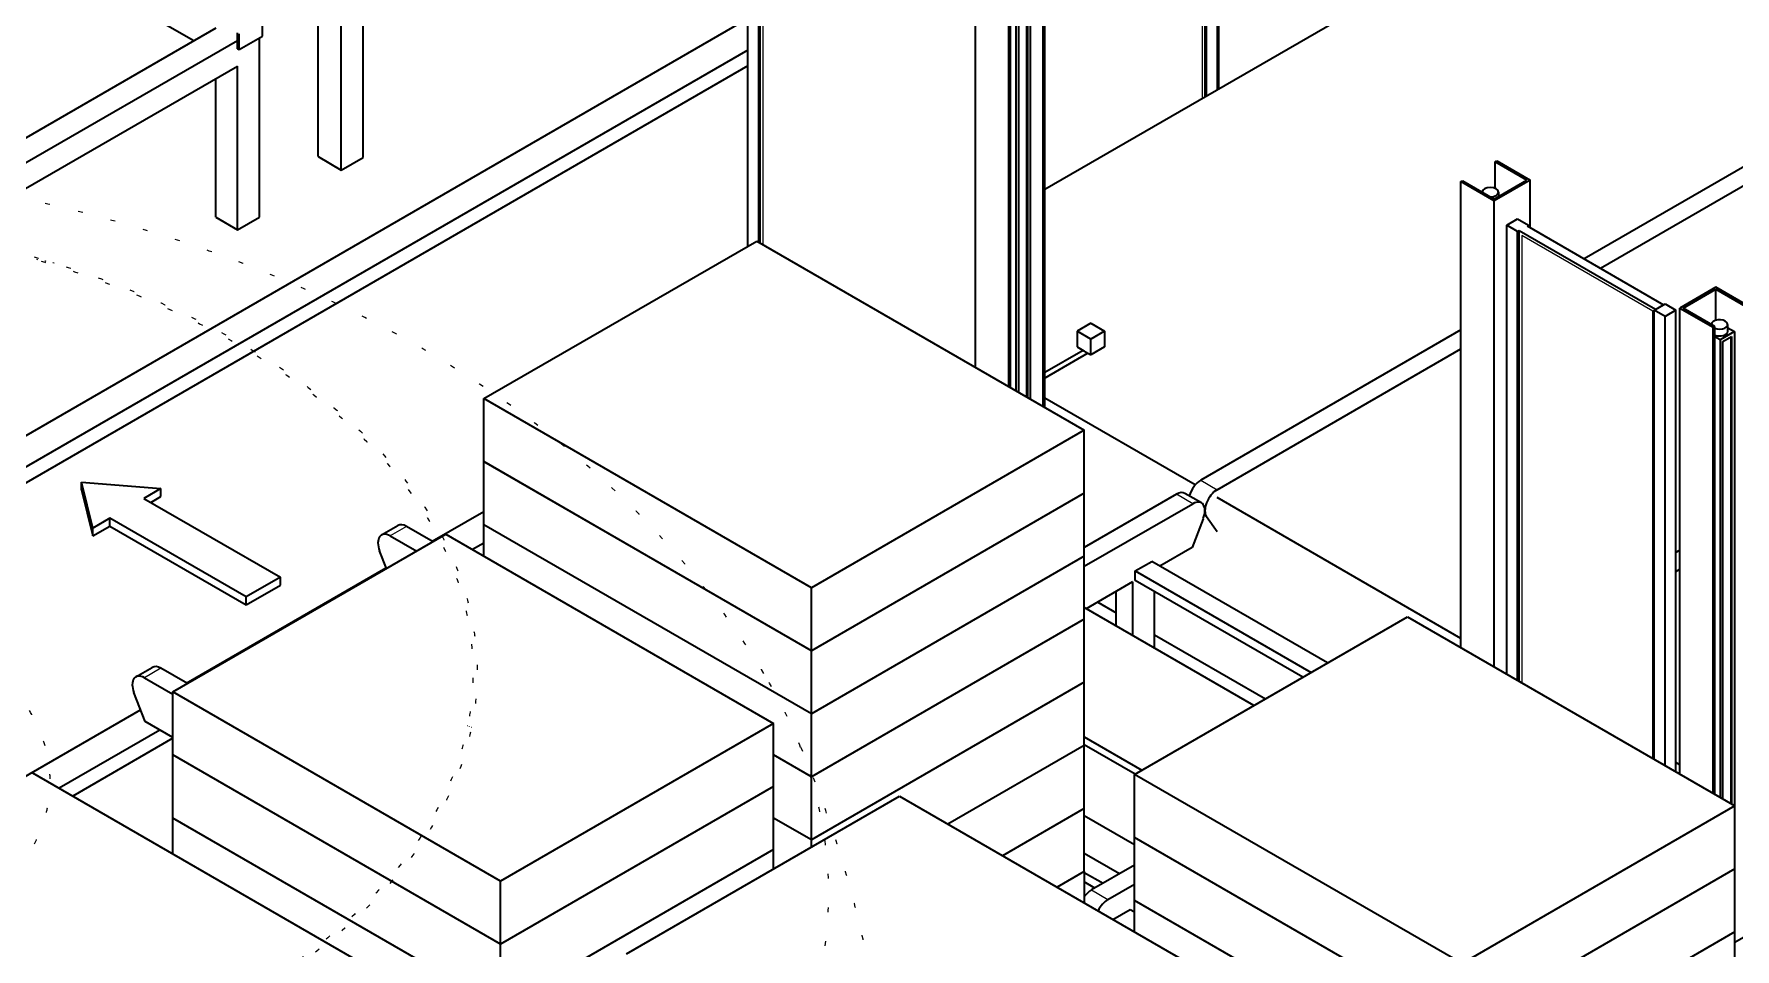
# Model space of a CAD drawing. Header units: millimetres. Extents: x 0 to 67800, y 0 to 42000.
# Drawn here: x 44445 to 48852, y 14921 to 17291 of the extents above; entities that cross this region are included whole.
import ezdxf

# ---------------------------------------------------------------- set-up
doc = ezdxf.new("R2010")
doc.units = ezdxf.units.MM
doc.header["$LTSCALE"] = 100
doc.linetypes.add('DOTTED', pattern=[0.0481, 0.0068, -0.0413])
for name, color, linetype, lineweight in [('Reference (ISO)', 7, 'DOTTED', 25), ('Visible (ISO)', 7, 'Continuous', 35), ('Visible Narrow (ISO)', 7, 'Continuous', 25)]:
    doc.layers.add(name, color=color, linetype=linetype, lineweight=lineweight)

msp = doc.modelspace()

# ---------------------------------------------------------------- linework, layer by layer
at = {"layer": 'Reference (ISO)', "ltscale": 18.185495}
msp.add_ellipse((43504.56, 15637.01), major_axis=(-2088.25, 0), ratio=0.5773503, dxfattribs=at)
at = {"layer": 'Reference (ISO)', "ltscale": 18.213535}
msp.add_ellipse((43504.56, 15638.55), major_axis=(-2077.52, 0), ratio=0.5773503, dxfattribs=at)
at = {"layer": 'Reference (ISO)', "ltscale": 4.44659}
msp.add_ellipse((43504.56, 15063.99), major_axis=(-2998.83, 0), ratio=0.5773503, start_param=4.3751029, end_param=4.3932189, dxfattribs=at)
at = {"layer": 'Reference (ISO)', "ltscale": 18.153458}
msp.add_ellipse((43504.56, 15354.34), major_axis=(982.06, 0), ratio=0.5773503, start_param=5.4977871, end_param=10.2101761, dxfattribs=at)
at = {"layer": 'Reference (ISO)', "ltscale": 18.149879}
msp.add_ellipse((43504.56, 15063.99), major_axis=(-2998.83, 0), ratio=0.5773503, start_param=5.9471685, end_param=9.7607948, dxfattribs=at)
at = {"layer": 'Reference (ISO)', "ltscale": 1.094534}
msp.add_ellipse((43504.56, 14128.68), major_axis=(-3145.59, 0), ratio=0.5773503, start_param=3.9926357, end_param=3.9968872, dxfattribs=at)
at = {"layer": 'Reference (ISO)', "ltscale": 18.168383}
msp.add_open_spline([(46335.68, 15634.87), (46207.75, 15846.36), (46050.06, 16023.25), (45658.06, 16364.26), (45414.28, 16510.42), (44855.3, 16760.8), (44534.04, 16851.37), (43873.5, 16957.81), (43534.1, 16972.56), (42863.94, 16926.47), (42533.32, 16866.27), (41895.79, 16661.74), (41588.18, 16517.44), (41067.44, 16138.32), (40844.65, 15917.89), (40673.44, 15634.87)], degree=3, knots=[5.833804, 5.833804, 5.833804, 5.833804, 6.083724, 6.083724, 6.4087511, 6.4087511, 6.7963894, 6.7963894, 7.1871355, 7.1871355, 7.5757634, 7.5757634, 7.9689119, 7.9689119, 8.303363, 8.303363, 8.303363, 8.303363], dxfattribs=at)
at = {"layer": 'Reference (ISO)', "ltscale": 17.761873}
msp.add_open_spline([(46643.54, 14010.99), (46655.23, 14114.86), (46661.2, 14220.17), (46661.31, 14430.82), (46655.43, 14536.14), (46632.27, 14743.93), (46614.98, 14846.38), (46570.21, 15045.93), (46542.73, 15143.02), (46479.3, 15330.01), (46443.36, 15419.91), (46404.17, 15505.67)], degree=3, knots=[5.43294014, 5.43294014, 5.43294014, 5.43294014, 5.49750085, 5.49750085, 5.56206156, 5.56206156, 5.62662227, 5.62662227, 5.69118298, 5.69118298, 5.75574369, 5.75574369, 5.75574369, 5.75574369], dxfattribs=at)
at = {"layer": 'Visible (ISO)'}
for p, q in [((47510.74, 17147.04), (47510.74, 18600.41)), ((47478.92, 17128.67), (47478.92, 18586.12)), ((47482.46, 17130.71), (47482.46, 18584.08)), ((46294.52, 16741.7), (46294.52, 17930.88)), ((46322.81, 16751.75), (46322.81, 17914.55)), ((46326.34, 16749.7), (46326.34, 17916.59)), ((47063.85, 16889.03), (48716.5, 17843.19)), ((44858.95, 17273.52), (44180.13, 17665.44)), ((46884.25, 16427.6), (46884.25, 17634.49)), ((47059.61, 16326.35), (47059.61, 17636.13)), ((47063.85, 16323.9), (47063.85, 17638.57)), ((46970.51, 16377.79), (46970.51, 17584.69)), ((46974.76, 16375.34), (46974.76, 17587.14)), ((46988.9, 17552.19), (46988.9, 16367.18)), ((46995.97, 16363.09), (46995.97, 17548.11)), ((47017.18, 16350.85), (47017.18, 17560.35)), ((47018.6, 17561.17), (47018.6, 16350.03)), ((47025.67, 17573.42), (47025.67, 16345.95)), ((45180.76, 16973.41), (45180.76, 17397.99)), ((45240.79, 16938.75), (45240.79, 17403.34)), ((45297.36, 16971.41), (45297.36, 17395.99)), ((43607.68, 15779.84), (46294.52, 17331.08)), ((45037.14, 17285.77), (45037.14, 17326.59)), ((49525.79, 17323.69), (48460.74, 16708.79)), ((44915.52, 17306.18), (44321.55, 16963.25)), ((44972.09, 17273.52), (44972.09, 17293.93)), ((44976.33, 17250.66), (44976.33, 17291.48)), ((44976.33, 17250.66), (45037.14, 17285.77)), ((45028.66, 16816.28), (45028.66, 17280.87)), ((48503.17, 16684.29), (49568.21, 17299.2)), ((46294.52, 17249.43), (43608, 15698.37)), ((44972.09, 17273.52), (44382.36, 16933.04)), ((44972.09, 17253.11), (44972.09, 17273.52)), ((44972.09, 17253.11), (44976.33, 17250.66)), ((46294.52, 17208.61), (43608.15, 15657.63)), ((44378.12, 16865.27), (44972.09, 17208.2)), ((44972.09, 16783.62), (44972.09, 17208.2)), ((44915.52, 16816.28), (44915.52, 17175.54)), ((45180.76, 16973.41), (45240.79, 16938.75)), ((45240.79, 16938.75), (45297.36, 16971.41)), ((48230.58, 16960.07), (48234.82, 16962.52)), ((48312.6, 16912.71), (48230.58, 16960.07)), ((48230.58, 16891.16), (48230.58, 16960.07)), ((48234.82, 16962.52), (48321.09, 16912.71)), ((48141.48, 16908.63), (48145.73, 16911.08)), ((48227.75, 16858.82), (48141.48, 16908.63)), ((48141.48, 15701.73), (48141.48, 16908.63)), ((48145.73, 16911.08), (48227.75, 16863.72)), ((48321.09, 16912.71), (48227.75, 16858.82)), ((48227.75, 16863.72), (48312.6, 16912.71)), ((48238.85, 16881.52), (48238.85, 16870.13)), ((48321.09, 16789.42), (48321.09, 16912.71)), ((48227.75, 15651.92), (48227.75, 16858.82)), ((48238.85, 16872.99), (48241.33, 16871.56)), ((44915.52, 16816.28), (44972.09, 16783.62)), ((44972.09, 16783.62), (45028.66, 16816.28)), ((48260.28, 16795.95), (48288.56, 16812.28)), ((48288.56, 16779.62), (48260.28, 16795.95)), ((48260.28, 15633.15), (48260.28, 16795.95)), ((48288.56, 16812.28), (48316.85, 16795.95)), ((48316.85, 16795.95), (48313.31, 16793.91)), ((48313.31, 16793.91), (48666.86, 16589.78)), ((48316.85, 16791.87), (48316.85, 16795.95)), ((45610.25, 16346.64), (46317.36, 16754.89)), ((46317.36, 16754.89), (47165.89, 16264.99)), ((48292.1, 16781.66), (48288.56, 16779.62)), ((48288.56, 15616.82), (48288.56, 16779.62)), ((48645.65, 16577.54), (48292.1, 16781.66)), ((48292.1, 15614.77), (48292.1, 16781.66)), ((48801.92, 16635.1), (48708.58, 16581.21)), ((48717.07, 16581.21), (48801.92, 16630.2)), ((48888.19, 16585.29), (48801.92, 16635.1)), ((48801.92, 16549.28), (48801.92, 16630.2)), ((48801.92, 16630.2), (48883.95, 16582.84)), ((48642.12, 16575.5), (48670.4, 16591.83)), ((48642.12, 15412.69), (48642.12, 16575.5)), ((48670.4, 16559.17), (48642.12, 16575.5)), ((48645.65, 16577.54), (48666.86, 16589.78)), ((48670.4, 16591.83), (48698.68, 16575.5)), ((48698.68, 16575.5), (48670.4, 16559.17)), ((48698.68, 15380.03), (48698.68, 16575.5)), ((48708.58, 16581.21), (48794.85, 16531.41)), ((48708.58, 15374.32), (48708.58, 16581.21)), ((48799.09, 16533.85), (48717.07, 16581.21)), ((47182.65, 16541.69), (47147.29, 16521.28)), ((47182.65, 16541.69), (47218, 16521.28)), ((48670.4, 15396.36), (48670.4, 16559.17)), ((48794.85, 16531.41), (48799.09, 16533.85)), ((48794.85, 15324.51), (48794.85, 16531.41)), ((48799.09, 15322.06), (48799.09, 16533.85)), ((48832.82, 16520.95), (48832.82, 16538.59)), ((48832.82, 16530.06), (48850, 16520.14)), ((47147.29, 16521.28), (47147.29, 16480.46)), ((47182.65, 16500.87), (47147.29, 16521.28)), ((47218, 16521.28), (47182.65, 16500.87)), ((47182.65, 16460.04), (47182.65, 16500.87)), ((47218, 16521.28), (47218, 16480.46)), ((48141.48, 16524.46), (47467.4, 16135.28)), ((48813.24, 16498.91), (48799.09, 16507.07)), ((48850, 16520.14), (48813.24, 16498.91)), ((48813.24, 16498.91), (48813.24, 15313.9)), ((48820.31, 16494.83), (48842.93, 16507.89)), ((48820.31, 15309.81), (48820.31, 16494.83)), ((48841.52, 15297.57), (48841.52, 16507.07)), ((48842.93, 16507.89), (48842.93, 15296.75)), ((48850, 16520.14), (48850, 15292.67)), ((47163.21, 16471.26), (47063.85, 16413.9)), ((47175.21, 16464.34), (47063.85, 16400.04)), ((47147.29, 16480.46), (47164.97, 16470.25)), ((47164.97, 16470.25), (47182.65, 16460.04)), ((47218, 16480.46), (47182.65, 16460.04)), ((47509.83, 16110.79), (48141.48, 16475.48)), ((45610.25, 16183.34), (45610.25, 16346.64)), ((46458.78, 15856.74), (45610.25, 16346.64)), ((47453.14, 16123.1), (47063.85, 16347.86)), ((47165.89, 16264.99), (46458.78, 15856.74)), ((47165.89, 16101.69), (47165.89, 16264.99)), ((46458.78, 15693.44), (45610.25, 16183.34)), ((45610.25, 16183.33), (45610.26, 16183.34)), ((45610.25, 16020.03), (45610.25, 16183.33)), ((46458.78, 15693.43), (45610.25, 16183.33)), ((44596.97, 16011.42), (44567.51, 16130.49)), ((44567.51, 16110.08), (44567.51, 16130.49)), ((44567.51, 16130.49), (44773.75, 16113.48)), ((44567.51, 16110.08), (44596.97, 15991.01)), ((44773.75, 16113.48), (44729.55, 16087.97)), ((44729.55, 16087.97), (45083.11, 15883.84)), ((44747.23, 16077.76), (44773.75, 16093.07)), ((44773.75, 16093.07), (44773.75, 16113.48)), ((47165.89, 16101.69), (46458.78, 15693.44)), ((47165.89, 16101.68), (46458.78, 15693.43)), ((47165.88, 16101.69), (47165.89, 16101.68)), ((47165.89, 15938.38), (47165.89, 16101.68)), ((47404.47, 16098.95), (47165.89, 15961.21)), ((47469.14, 16076.66), (47426.72, 16101.15)), ((48141.48, 15725.69), (47509.83, 16090.37)), ((45476.68, 15977.09), (45610.25, 16054.2)), ((47165.89, 15912.22), (47446.89, 16074.45)), ((44641.16, 16036.93), (44596.97, 16011.42)), ((44596.97, 15991.01), (44641.16, 16016.52)), ((44596.97, 15991.01), (44596.97, 16011.42)), ((44994.72, 15832.81), (44641.16, 16036.93)), ((44641.16, 16016.52), (44641.16, 16036.93)), ((44641.16, 16016.52), (44994.72, 15812.4)), ((45345.11, 15993.42), (45387.54, 16017.91)), ((45478.69, 15975.93), (45409.79, 16015.71)), ((46458.78, 15530.13), (45610.25, 16020.03)), ((45610.25, 16020.03), (45610.26, 16020.03)), ((45610.25, 15938.39), (45610.25, 16020.03)), ((46458.78, 15530.13), (45610.25, 16020.03)), ((47474.14, 16035.68), (47445.06, 15960.72)), ((47509.83, 16001.78), (47482.57, 16040.55)), ((44804.86, 15586.89), (45511.97, 15995.14)), ((45367.36, 15991.21), (45436.26, 15951.43)), ((45511.97, 15995.14), (46360.5, 15505.24)), ((45610.25, 15972.55), (45580.67, 15955.47)), ((47445.06, 15960.72), (47361.69, 15912.58)), ((48708.58, 15953.73), (48698.68, 15948.02)), ((45358.03, 15906.26), (45340.11, 15952.44)), ((47165.89, 15938.38), (46458.78, 15530.13)), ((47165.89, 15938.38), (46458.78, 15530.13)), ((47165.88, 15938.38), (47165.89, 15938.38)), ((47165.89, 15775.08), (47165.89, 15938.38)), ((47298.05, 15900.34), (47340.47, 15924.83)), ((47795.81, 15661.94), (47340.47, 15924.83)), ((44840.28, 15609.66), (45357.29, 15908.16)), ((45083.11, 15883.84), (44994.72, 15832.81)), ((45083.11, 15863.43), (45083.11, 15883.84)), ((47290.98, 15871.76), (47170.77, 15802.36)), ((47290.98, 15871.76), (47290.98, 15732.95)), ((47298.05, 15875.84), (47298.05, 15900.34)), ((47298.05, 15900.34), (47753.38, 15637.45)), ((47732.17, 15625.2), (47298.05, 15875.84)), ((48698.68, 15899.03), (48708.58, 15904.74)), ((44994.72, 15812.4), (45083.11, 15863.43)), ((44994.72, 15812.4), (44994.72, 15832.81)), ((46458.78, 15693.44), (46458.78, 15856.74)), ((47248.55, 15757.45), (47248.55, 15847.26)), ((47347.54, 15700.29), (47347.54, 15847.26)), ((47604.89, 15551.72), (47165.89, 15805.17)), ((47200.82, 15819.71), (47248.55, 15792.15)), ((47295.99, 15373.38), (48003.1, 15781.63)), ((48003.1, 15781.63), (48851.63, 15291.73)), ((47165.89, 15775.08), (46458.78, 15366.83)), ((47165.89, 15775.07), (46458.78, 15366.82)), ((47165.88, 15775.07), (47165.89, 15775.07)), ((47165.89, 15611.77), (47165.89, 15775.07)), ((47347.54, 15734.99), (47634.94, 15569.07)), ((46458.78, 15530.13), (46458.78, 15693.43)), ((44708.72, 15625.99), (44751.14, 15650.49)), ((44842.29, 15608.5), (44773.39, 15648.28)), ((44730.97, 15623.79), (44804.86, 15581.13)), ((47165.89, 15611.77), (46458.78, 15203.52)), ((47165.89, 15611.76), (46458.78, 15203.51)), ((47165.88, 15611.76), (47165.89, 15611.76)), ((47165.89, 15448.46), (47165.89, 15611.76)), ((44732.8, 15510.05), (44703.72, 15585.02)), ((44804.86, 15423.59), (44804.86, 15586.89)), ((45653.39, 15096.99), (44804.86, 15586.89)), ((44416.02, 15364.71), (44720.9, 15540.73)), ((46458.78, 15366.83), (46458.78, 15530.13)), ((44770.99, 15488), (44509.83, 15337.22)), ((44804.86, 15468.45), (44732.8, 15510.05)), ((46360.5, 15505.24), (45653.39, 15096.99)), ((46360.5, 15341.94), (46360.5, 15505.24)), ((47165.89, 15470.41), (47314.97, 15384.33)), ((44804.86, 15466.73), (44545.18, 15316.81)), ((47165.89, 15448.46), (46812.36, 15244.35)), ((47165.89, 15448.45), (46812.37, 15244.35)), ((47165.88, 15448.46), (47165.89, 15448.45)), ((47297.3, 15374.13), (47165.89, 15450)), ((47165.89, 15285.15), (47165.89, 15448.45)), ((45653.39, 14933.69), (44804.86, 15423.59)), ((44804.86, 15423.58), (44804.86, 15423.59)), ((44804.86, 15260.28), (44804.86, 15423.58)), ((45653.39, 14933.68), (44804.86, 15423.58)), ((46458.78, 15366.83), (46360.5, 15423.57)), ((46458.78, 15366.82), (46360.5, 15423.56)), ((48708.58, 15398.27), (48698.68, 15403.99)), ((44441.12, 15376.89), (45289.65, 14886.99)), ((46360.5, 15341.94), (45653.39, 14933.69)), ((46360.5, 15341.93), (45653.39, 14933.68)), ((46360.49, 15341.94), (46360.5, 15341.93)), ((46360.5, 15178.63), (46360.5, 15341.93)), ((46458.78, 15203.52), (46458.78, 15366.82)), ((48144.52, 14883.48), (47295.99, 15373.38)), ((47295.99, 15210.08), (47295.99, 15373.38)), ((45980.07, 14908.38), (46687.18, 15316.63)), ((46687.18, 15316.63), (47535.71, 14826.73)), ((48851.63, 15291.73), (48144.52, 14883.48)), ((48851.63, 15128.43), (48851.63, 15291.73)), ((45653.39, 14770.38), (44804.86, 15260.28)), ((44804.86, 15260.28), (44804.86, 15260.28)), ((44804.86, 15166.89), (44804.86, 15260.28)), ((45653.39, 14770.38), (44804.86, 15260.28)), ((46458.78, 15203.52), (46360.5, 15260.27)), ((46458.78, 15203.51), (46360.5, 15260.26)), ((47165.89, 15285.15), (46953.79, 15162.7)), ((47165.89, 15285.15), (46953.8, 15162.7)), ((47165.88, 15285.15), (47165.89, 15285.15)), ((47165.89, 15121.85), (47165.89, 15285.15)), ((47295.99, 15191.17), (47165.89, 15266.28)), ((46458.78, 15184.77), (46458.78, 15203.51)), ((48144.52, 14720.18), (47295.99, 15210.08)), ((48144.52, 14720.17), (47295.99, 15210.07)), ((47295.99, 15046.77), (47295.99, 15210.07)), ((47295.99, 15210.07), (47296, 15210.07)), ((46360.5, 15178.63), (45653.39, 14770.38)), ((46360.5, 15178.63), (45653.39, 14770.38)), ((46360.49, 15178.63), (46360.5, 15178.63)), ((46360.5, 15128.02), (46360.5, 15178.63)), ((47257.03, 15115.68), (47165.89, 15168.3)), ((47165.89, 15121.85), (47095.22, 15081.05)), ((47165.89, 15121.85), (47165.89, 15040.25)), ((47165.89, 15119.32), (47214.61, 15091.19)), ((47295.99, 15138.18), (47184.56, 15073.84)), ((48851.63, 15128.43), (48144.52, 14720.18)), ((48851.63, 15128.42), (48144.52, 14720.17)), ((48851.63, 14965.12), (48851.63, 15128.42)), ((48851.63, 15128.42), (48851.63, 15128.42)), ((45653.39, 14933.69), (45653.39, 15096.99)), ((47193.39, 15078.94), (47165.89, 15094.82)), ((47226.98, 15049.34), (47295.99, 15089.19)), ((48851.63, 14938.95), (49132.64, 15101.19)), ((48144.52, 14556.87), (47295.99, 15046.77)), ((47295.99, 15046.76), (47296, 15046.77)), ((48144.52, 14556.86), (47295.99, 15046.76)), ((47295.99, 14965.13), (47295.99, 15046.76)), ((47239.82, 14997.56), (47284.61, 15023.42)), ((47284.61, 15023.42), (47295.99, 15016.85)), ((48851.63, 14965.12), (48144.52, 14556.87)), ((48851.63, 14965.11), (48144.52, 14556.86)), ((48851.63, 14965.12), (48851.63, 14965.11)), ((48851.63, 14801.81), (48851.63, 14965.11)), ((45653.39, 14770.38), (45653.39, 14933.68))]:
    msp.add_line(p, q, dxfattribs=at)
for centre, major_axis, start_param, end_param in [((48217.85, 16881.52), (21, 0), 4.7156997, 9.4214673), ((48811.82, 16538.59), (21, 0), 4.0612515, 9.4214673), ((48811.82, 16520.95), (21, 0), 4.0612515, 6.2831853), ((47467.4, 16098.95), (-22.25, -38.54), 3.9269908, 5.1394676), ((47404.47, 16062.61), (22.25, 38.54), 0, 0.7853982), ((47509.83, 16074.45), (-22.25, -38.54), 3.9269908, 6.0213859), ((47446.89, 16038.12), (22.25, 38.54), 4.9741884, 7.0685835), ((45367.36, 15954.88), (-22.25, 38.54), 5.4977871, 7.5921822), ((45409.79, 15979.37), (-22.25, 38.54), 5.4977871, 6.2831853), ((44773.39, 15611.95), (-22.25, 38.54), 5.4977871, 6.2831853), ((44730.97, 15587.45), (-22.25, 38.54), 5.4977871, 7.5921822), ((47184.56, 15037.5), (-22.25, -38.54), 3.9269908, 4.5620913), ((47226.98, 15013.01), (22.25, 38.54), 0.7853982, 1.7277824)]:
    msp.add_ellipse(centre, major_axis=major_axis, ratio=0.5773503, start_param=start_param, end_param=end_param, dxfattribs=at)
at = {"layer": 'Visible Narrow (ISO)'}
for p, q in [((47514.28, 18598.37), (47514.28, 17149.08)), ((47471.85, 17124.59), (47471.85, 18573.87)), ((46333.41, 17904.34), (46333.41, 16745.62)), ((48299.17, 16769.41), (48299.17, 15610.69)), ((48638.58, 16573.45), (48299.17, 16769.41)), ((48638.58, 15414.73), (48638.58, 16573.45)), ((47467.4, 16135.28), (47509.83, 16110.79)), ((47446.89, 16074.45), (47404.47, 16098.95)), ((47482.57, 16040.55), (47476.76, 16043.91)), ((45409.79, 16015.71), (45367.36, 15991.21)), ((44773.39, 15648.28), (44730.97, 15623.79)), ((47184.56, 15073.84), (47226.98, 15049.34))]:
    msp.add_line(p, q, dxfattribs=at)

doc.saveas('drawing.dxf')
